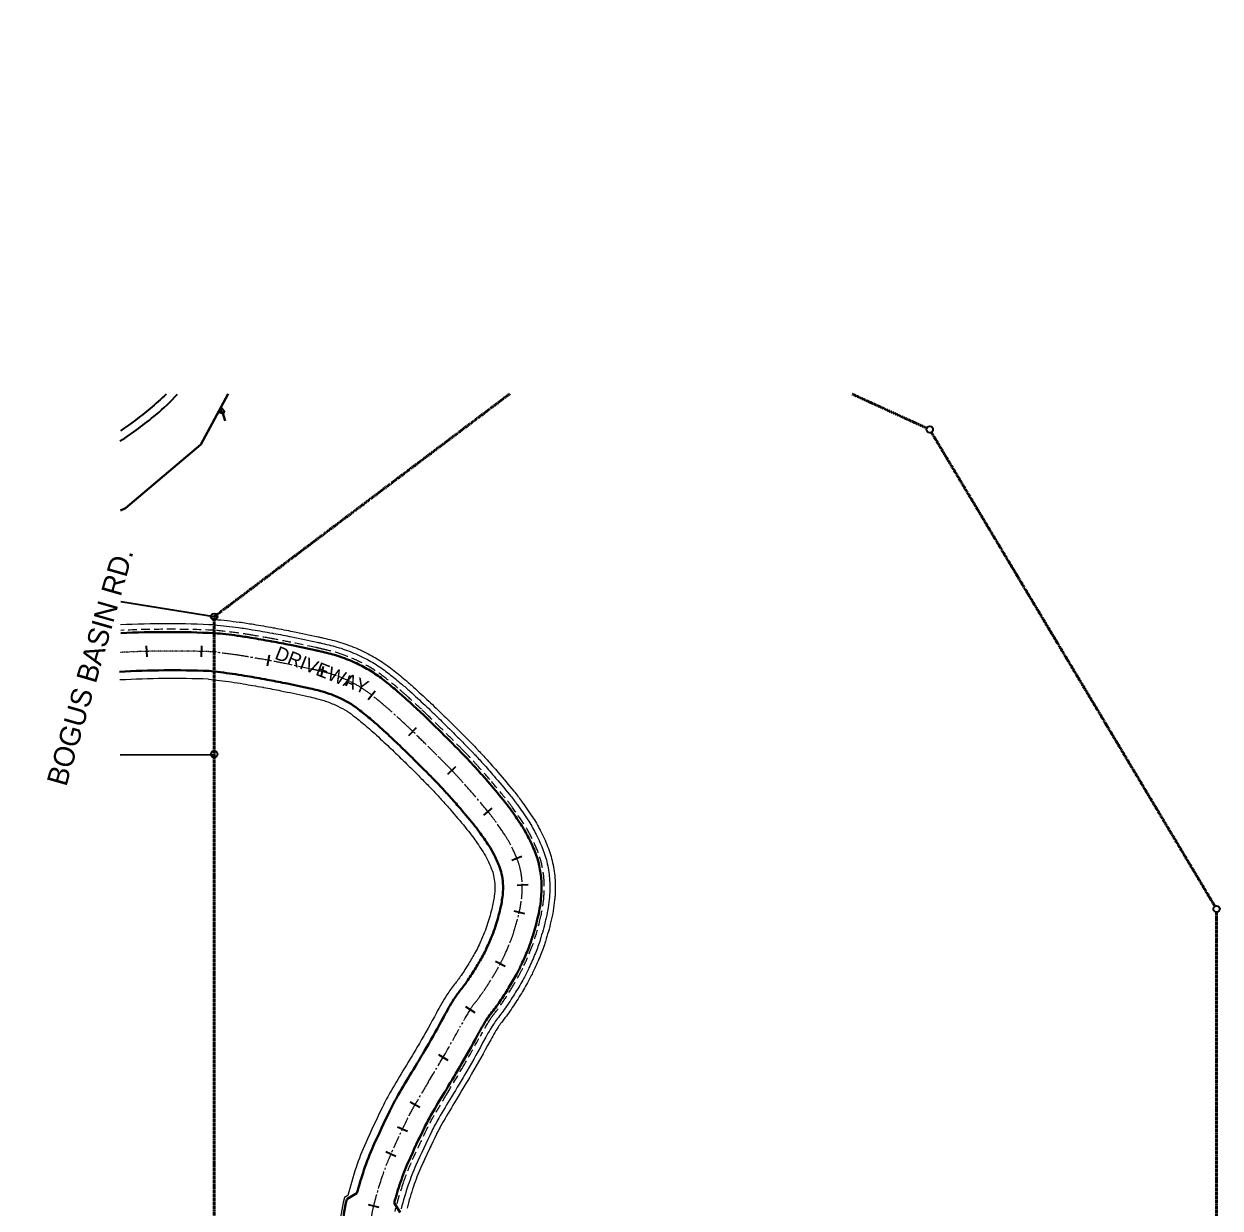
# Model space of a CAD drawing. Extents: x -16 to 10076, y -1 to 10000.
# Drawn here: x 4854 to 10076, y 4829 to 10000 of the extents above; entities that cross this region are included whole.
import ezdxf

# ---------------------------------------------------------------- set-up
doc = ezdxf.new("R2010")
doc.units = 0
doc.header["$MEASUREMENT"] = 0
for name, pattern in [('CENTER2', [1.125, 0.75, -0.125, 0.125, -0.125]), ('HIDDEN', [0.375, 0.25, -0.125]), ('HIDDEN2', [0.1875, 0.125, -0.0625]), ('PHANTOM', [2.5, 1.25, -0.25, 0.25, -0.25, 0.25, -0.25])]:
    doc.linetypes.add(name, pattern=pattern)
for name, color, linetype in [('ADJOINER', 1, 'Continuous'), ('BOUNDARY', 6, 'Continuous'), ('D-SCRATCH', 4, 'Continuous'), ('LAYER_2', 7, 'Continuous'), ('TEXT', 1, 'Continuous'), ('VX-PINS', 7, 'HIDDEN2')]:
    doc.layers.add(name, color=color, linetype=linetype)
for name, color, linetype, lineweight in [('D-CL', 5, 'CENTER2', 9), ('Object', 4, 'Continuous', 30), ('V-BNDY', 3, 'PHANTOM', 40)]:
    doc.layers.add(name, color=color, linetype=linetype, lineweight=lineweight)
doc.layers.add('Viewport', color=42, linetype='Continuous', plot=False)
doc.styles.get("Standard").update_dxf_attribs({"font": 'hcad.shx', "height": 8})

# ---------------------------------------------------------------- blocks, each defined once
blk = doc.blocks.new('F-LGPIN')
at = {"linetype": 'Continuous'}
blk.add_circle((0, 0), 0.0391, dxfattribs=at)
blk = doc.blocks.new('Tick')
at = {"layer": 'D-SCRATCH'}
blk.add_line((0, -2), (0, 2), dxfattribs=at)

msp = doc.modelspace()

# ---------------------------------------------------------------- linework, layer by layer
at = {"layer": 'ADJOINER'}
msp.add_line((5274.19141, 6807.98448), (5684.7635, 6808.93594), dxfattribs=at)
at = {"layer": 'BOUNDARY'}
msp.add_line((5684.7635, 7411.18894), (5277.59438, 7475.86892), dxfattribs=at)
at = {"layer": 'D-CL', "linetype": 'Continuous', "lineweight": 30, "ltscale": 50}
for p, q in [((6308.03425, 4894.18033), (6263.90251, 4867.80998)), ((6470.78592, 4852.43175), (6496.63079, 4809.17942))]:
    msp.add_line(p, q, dxfattribs=at)
at = {"layer": 'D-CL', "linetype": 'Continuous', "lineweight": 30}
for points in [[(5684.91805, 7339.96512, -0.0050844057), (5786.68748, 7328.36005, -0.0089179686), (5846.18666, 7319.10997, -0.0001530485), (5932.01377, 7304.16745, -0.0028420559), (5937.56786, 7303.16616, -0.0040932619), (6016.6617, 7287.77159, -0.0029399435), (6125.56287, 7264.98108, -0.0033858052), (6140.77349, 7261.59644, -0.0013548701), (6176.3768, 7253.31901, -0.0286625421), (6244.15012, 7233.20881, -0.0261540288), (6313.93286, 7203.86483, -0.0270473803), (6372.87564, 7171.32401, -0.0284111556), (6425.94898, 7133.80793, -0.0065573175), (6479.49231, 7090.04305, -0.0101059906), (6514.75031, 7059.20844, -0.0024595768), (6581.07154, 6998.19958, -0.00543709), (6611.68803, 6969.12954, -0.0017850028), (6668.01825, 6914.07582, -0.0020688288), (6716.37901, 6866.07662, -0.0016039073), (6760.72233, 6821.41347, -0.0031274006), (6783.78688, 6797.73866, -0.0055095124), (6793.79089, 6787.10863, -0.0012657032), (6831.55045, 6745.88089, -0.007687849), (6879.14516, 6692.00889, -0.0051968602), (6946.14105, 6612.11937, -0.0156534255), (6978.00933, 6570.72907, -0.0095984109), (7023.45488, 6505.09942, -0.0280214074), (7054.77387, 6451.69785, -0.0227022688), (7084.89231, 6385.8515, -0.0420361877), (7103.90159, 6324.30706, -0.0392039151), (7113.07629, 6257.84849, -0.0400781935), (7111.40993, 6179.61564, -0.0347767112), (7096.72542, 6094.54733, -0.0144203703), (7073.71996, 6011.19556, -0.0231368754), (7053.91431, 5955.98045, -0.0110078905), (7026.46722, 5893.29102, -0.0164100641), (7004.40957, 5849.59915, -0.0121623711), (6970.05882, 5790.24708, -0.0116805415), (6931.56534, 5730.5002, -0.0218042868), (6892.11886, 5677.44225, 0.0305682774), (6873.65739, 5651.68001, 0.0171067685), (6834.73144, 5584.70143, -0.0090771914), (6756.64402, 5445.23158, -0.0049667069), (6689.94305, 5333.57548, 0.0057137698), (6633.83183, 5239.32686, 0.0182159829), (6602.70366, 5180.84654, 0.0078585393), (6532.84664, 5031.29676, 0.0247213447), (6497.95286, 4941.82295, 0.0136873865), (6470.78592, 4852.43175, 0.0486043204)], [(5660.6759, 7174.60949, -0.0073031707), (5763.84401, 7161.92034, -0.0089179686), (5817.42192, 7153.59082, -0.0001530485), (5903.14771, 7138.66593, -0.0028420559), (5906.82225, 7138.00349, -0.0040932619), (5983.21614, 7123.13443, -0.0029399435), (6090.18357, 7100.74861, -0.0033858052), (6103.17328, 7097.85816, -0.0013548701), (6137.88977, 7089.7869, -0.0286625421), (6187.21279, 7075.15142, -0.0261540288), (6240.80522, 7052.61554, -0.0270473803), (6283.84763, 7028.85291, -0.0284111556), (6321.34302, 7002.34845, -0.0065573175), (6371.4747, 6961.37217, -0.0101059906), (6401.62114, 6935.00783, -0.0024595768), (6466.72594, 6875.11796, -0.00543709), (6494.69289, 6848.56364, -0.0017850028), (6550.16526, 6794.34833, -0.0020688288), (6597.53928, 6747.32849, -0.0016039073), (6641.12321, 6703.4302, -0.0031274006), (6662.72124, 6681.26072, -0.0055095124), (6670.18794, 6673.32678, -0.0012657032), (6707.37302, 6632.72628, -0.007687849), (6751.5474, 6582.72572, -0.0051968602), (6816.29932, 6505.51203, -0.0156534255), (6841.75182, 6472.4545, -0.0095984109), (6883.5257, 6412.12725, -0.0280214074), (6905.32597, 6374.95593, -0.0227022688), (6929.10187, 6322.97593, -0.0420361877), (6939.78937, 6288.37407, -0.0392039151), (6945.3668, 6247.97297, -0.0400781935), (6944.27305, 6196.62338, -0.0347767112), (6933.55907, 6134.55661, -0.0144203703), (6913.13129, 6060.54411, -0.0231368754), (6898.57239, 6019.95613, -0.0110078905), (6874.09177, 5964.04216, -0.0164100641), (6857.00259, 5930.19184, -0.0121623711), (6826.74528, 5877.91251, -0.0116805415), (6792.50242, 5824.76316, -0.0218042868), (6761.79398, 5783.45841, 0.0305682774), (6731.37827, 5741.01451, 0.0171067685), (6686.67769, 5664.09971, -0.0090771914), (6611.56999, 5529.95185, -0.0049667069), (6546.58065, 5421.16099, 0.0057137698), (6488.50529, 5323.61325, 0.0182159829), (6451.62732, 5254.3308, 0.0078585393), (6379.53543, 5099.99665, 0.0247213447), (6338.60933, 4995.0549, 0.0140585791), (6308.03425, 4894.18033, 0.0486043204)], [(6263.77313, 4867.29611, 0.0486043204), (6244.37574, 4738.41264, 0.0388436232), (6248.24767, 4585.99692, 0.0454914548), (6275.70395, 4446.22508, 0.0456077908), (6327.92247, 4313.96851, 0.0147073153)]]:
    msp.add_lwpolyline(points, format="xyb", dxfattribs=at)
at = {"layer": 'D-CL', "ltscale": 0.01}
msp.add_lwpolyline([(5696.88353, 7257.18945, 0.0243376519), (5275.96543, 7255.21954, 0.0243376519)], format="xyb", dxfattribs=at)
at = {"layer": 'D-CL', "ltscale": 75}
msp.add_lwpolyline([(5684.91805, 7256.51019, -0.0056033324), (5775.26574, 7245.1402, -0.0089179686), (5831.80429, 7236.3504, -0.0001530485), (5917.58074, 7221.41669, -0.0028420559), (5922.19505, 7220.58483, -0.0040932619), (5999.93892, 7205.45301, -0.0029399435), (6107.87322, 7182.86484, -0.0033858052), (6121.97339, 7179.7273, -0.0013548701), (6157.13329, 7171.55296, -0.0286625421), (6215.68146, 7154.18012, -0.0261540288), (6277.36904, 7128.24019, -0.0270473803), (6328.36163, 7100.08846, -0.0284111556), (6373.646, 7068.07819, -0.0065573175), (6425.4835, 7025.70761, -0.0101059906), (6458.18572, 6997.10813, -0.0024595768), (6523.89874, 6936.65877, -0.00543709), (6553.19046, 6908.84659, -0.0017850028), (6609.09175, 6854.21207, -0.0020688288), (6656.95914, 6806.70255, -0.0016039073), (6700.92277, 6762.42183, -0.0031274006), (6723.25406, 6739.49969, -0.0055095124), (6731.98941, 6730.21771, -0.0012657032), (6769.46173, 6689.30359, -0.007687849), (6815.34628, 6637.36731, -0.0051968602), (6881.22019, 6558.8157, -0.0156534255), (6909.88057, 6521.59179, -0.0095984109), (6953.49029, 6458.61333, -0.0280214074), (6980.04992, 6413.32689, -0.0227022688), (7006.99709, 6354.41372, -0.0420361877), (7021.84548, 6306.34056, -0.0392039151), (7029.22155, 6252.91073, -0.0400781935), (7027.84149, 6188.11951, -0.0347767112), (7015.14225, 6114.55197, -0.0144203703), (6993.42563, 6035.86984, -0.0231368754), (6976.24335, 5987.96829, -0.0110078905), (6950.2795, 5928.66659, -0.0164100641), (6930.70608, 5889.8955, -0.0121623711), (6898.40205, 5834.0798, -0.0116805415), (6862.03388, 5777.63168, -0.0218042868), (6826.95642, 5730.45033, 0.0305682774), (6802.51783, 5696.34726, 0.0171067685), (6760.70456, 5624.40057, -0.0090771914), (6684.10701, 5487.59172, -0.0049667069), (6618.26185, 5377.36823, 0.0057137698), (6561.16856, 5281.47006, 0.0182159829), (6527.16549, 5217.58867, 0.0078585393), (6456.19104, 5065.64671, 0.0247213447), (6418.28109, 4968.43893, 0.0189771176), (6380.1454, 4838.01309, 0.0486043204), (6364.21198, 4732.14549, 0.0388436232)], format="xyb", dxfattribs=at)
at = {"layer": 'D-SCRATCH'}
msp.add_lwpolyline([(5274.2908, 8177.58027, 0.0262509536), (5429.98051, 8292.68604, 0.0362443331), (5524.29906, 8382.61581, -0.0643838145)], format="xyb", dxfattribs=at)
at = {"layer": 'LAYER_2'}
msp.add_lwpolyline([(5474.58242, 8383.16207, -0.0249137007), (5405.00657, 8320.03089, -0.0218061124), (5275.41779, 8222.84951)], format="xyb", dxfattribs=at)
at = {"layer": 'Object'}
for p, q in [((5626.35649, 8163.12854), (5745.91696, 8383.65474)), ((5715.37194, 8325.06863), (5712.76416, 8298.47643)), ((5712.76416, 8298.47643), (5721.21708, 8304.68474)), ((5715.37194, 8325.06863), (5731.67547, 8303.8993)), ((5721.21708, 8304.68474), (5732.11131, 8266.69304)), ((5731.67547, 8303.8993), (5721.21708, 8304.68474)), ((5297.67139, 7885.74569), (5626.35649, 8163.12854)), ((5275.51581, 7874.30885), (5297.67139, 7885.74569))]:
    msp.add_line(p, q, dxfattribs=at)
at = {"layer": 'Object', "linetype": 'Continuous', "lineweight": 20, "ltscale": 50}
msp.add_line((6268.14063, 4884.32152), (6253.4882, 4875.56615), dxfattribs=at)
at = {"layer": 'Object', "linetype": 'HIDDEN', "lineweight": 15, "ltscale": 150}
msp.add_lwpolyline([(5686.15632, 7351.90106, -0.0050881701), (5788.24366, 7340.25896, -0.008929174), (5848.24128, 7330.93277, -0.0001530485), (5934.07563, 7315.98898, -0.0028420559), (5939.76397, 7314.9635, -0.0040932619), (6019.05067, 7299.53139, -0.0029399435), (6128.08996, 7276.71197, -0.0033858052), (6143.45922, 7273.29203, -0.0013548701), (6179.12588, 7264.99987, -0.0286625421), (6248.21708, 7244.49863, -0.0261540288), (6319.15626, 7214.66835, -0.0270473803), (6379.23478, 7181.50051, -0.0284111556), (6433.42083, 7143.19789, -0.0065573175), (6487.20785, 7099.23382, -0.0101059906), (6522.83096, 7068.07991, -0.0024595768), (6589.23908, 7006.99113, -0.00543709), (6620.04483, 6977.74139, -0.0017850028), (6676.43632, 6922.62778, -0.0020688288), (6724.86756, 6874.55863, -0.0016039073), (6769.26512, 6829.84084, -0.0031274006), (6792.43443, 6806.05851, -0.0055095124), (6802.61968, 6795.2359, -0.0012657032), (6840.42026, 6753.96337, -0.007687849), (6888.25929, 6699.81483, -0.0051968602), (6955.41546, 6619.73418, -0.0156534255), (6987.74201, 6577.74868, -0.0095984109), (7033.44982, 6511.74029, -0.0280214074), (7065.44872, 6457.17942, -0.0227022688), (7096.0202, 6390.34261, -0.0420361877), (7115.62389, 6326.8737, -0.0392039151), (7125.05554, 6258.55388, -0.0400781935), (7123.34828, 6178.4008, -0.0347767112), (7108.38016, 6091.68953, -0.0144203703), (7085.19058, 6007.67066, -0.0231368754), (7065.01016, 5951.41076, -0.0110078905), (7037.35118, 5888.23737, -0.0164100641), (7014.93864, 5843.84253, -0.0121623711), (6980.2955, 5783.98526, -0.0116805415), (6941.4984, 5723.76713, -0.0218042868), (6901.42778, 5669.86966, 0.0305682774), (6883.82018, 5645.29897, 0.0171067685), (6845.3067, 5579.03012, -0.0090771914), (6767.00645, 5439.18013, -0.0049667069), (6700.18322, 5327.31937, 0.0057137698), (6644.2123, 5233.30641, 0.0182159829), (6613.49483, 5175.59766, 0.0078585393), (6543.79744, 5026.38963, 0.0247213447), (6509.33454, 4938.02067, 0.0189771176), (6473.24321, 4814.58668, 0.0486043204)], format="xyb", dxfattribs=at)
at = {"layer": 'Object', "lineweight": 20}
for points in [[(5684.91805, 7375.73152, -0.0048955055), (5791.5825, 7364.0257, -0.0089179686), (5852.35053, 7354.57836, -0.0001530485), (5938.19936, 7339.63206, -0.0028420559), (5944.1562, 7338.55816, -0.0040932619), (6023.82861, 7323.05099, -0.0029399435), (6133.14415, 7300.17375, -0.0033858052), (6148.83068, 7296.68321, -0.0013548701), (6184.62402, 7288.3616, -0.0286625421), (6256.35098, 7267.07826, -0.0261540288), (6329.60307, 7236.27539, -0.0270473803), (6391.95307, 7201.85353, -0.0284111556), (6448.36454, 7161.97782, -0.0065573175), (6502.63894, 7117.61538, -0.0101059906), (6538.99227, 7085.82285, -0.0024595768), (6605.57416, 7024.57422, -0.00543709), (6636.75842, 6994.96509, -0.0017850028), (6693.27246, 6939.73171, -0.0020688288), (6741.84466, 6891.52265, -0.0016039073), (6786.35071, 6846.69559, -0.0031274006), (6809.72952, 6822.69821, -0.0055095124), (6820.27724, 6811.49045, -0.0012657032), (6858.15989, 6770.12831, -0.007687849), (6906.48754, 6715.42671, -0.0051968602), (6973.96428, 6634.9638, -0.0156534255), (7007.20737, 6591.78791, -0.0095984109), (7053.4397, 6525.02203, -0.0280214074), (7086.79843, 6468.14255, -0.0227022688), (7118.27598, 6399.32484, -0.0420361877), (7139.06849, 6332.00698, -0.0392039151), (7149.01404, 6259.96467, -0.0400781935), (7147.22498, 6175.97112, -0.0347767112), (7131.68964, 6085.97392, -0.0144203703), (7108.13182, 6000.62087, -0.0231368754), (7087.20187, 5942.27138, -0.0110078905), (7059.1191, 5878.13007, -0.0164100641), (7035.99678, 5832.32929, -0.0121623711), (7000.76886, 5771.46163, -0.0116805415), (6961.36453, 5710.301, -0.0218042868), (6920.04562, 5654.7245, 0.0305682774), (6904.14577, 5632.5369, 0.0171067685), (6866.45724, 5567.68751, -0.0090771914), (6787.73132, 5427.07723, -0.0049667069), (6720.66357, 5314.80716, 0.0057137698), (6664.97323, 5221.26549, 0.0182159829), (6635.07716, 5165.09991, 0.0078585393), (6565.69904, 5016.57536, 0.0247213447), (6532.0979, 4930.41611, 0.0163803883), (6500.8385, 4825.53219, 0.0486043204)], [(5687.30249, 7399.61277, -0.0049049122), (5794.63972, 7387.83108, -0.0089477268), (5856.45977, 7378.22396, -0.0001530485), (5942.32308, 7363.27513, -0.0028420559), (5948.54843, 7362.15283, -0.0040932619), (6028.60655, 7346.57058, -0.0029399435), (6138.19833, 7323.63554, -0.0033858052), (6154.20214, 7320.07439, -0.0013548701), (6190.12217, 7311.72333, -0.0286625421), (6264.48489, 7289.65788, -0.0261540288), (6340.04988, 7257.88244, -0.0270473803), (6404.67135, 7222.20654, -0.0284111556), (6463.30824, 7180.75774, -0.0065573175), (6518.07003, 7135.99693, -0.0101059906), (6555.15358, 7103.5658, -0.0024595768), (6621.90925, 7042.1573, -0.00543709), (6653.47201, 7012.18879, -0.0017850028), (6710.1086, 6956.83564, -0.0020688288), (6758.82177, 6908.48667, -0.0016039073), (6803.4363, 6863.55035, -0.0031274006), (6827.02461, 6839.33792, -0.0055095124), (6837.93481, 6827.745, -0.0012657032), (6875.89953, 6786.29326, -0.007687849), (6924.71579, 6731.03859, -0.0051968602), (6992.5131, 6650.19342, -0.0156534255), (7026.67272, 6605.82713, -0.0095984109), (7073.42959, 6538.30377, -0.0280214074), (7108.14813, 6479.10568, -0.0227022688), (7140.53176, 6408.30706, -0.0420361877), (7162.51309, 6337.14026, -0.0392039151), (7172.97254, 6261.37546, -0.0400781935), (7171.10168, 6173.54145, -0.0347767112), (7154.99912, 6080.2583, -0.0144203703), (7131.07305, 5993.57107, -0.0231368754), (7109.39357, 5933.132, -0.0110078905), (7080.88702, 5868.02276, -0.0164100641), (7057.05492, 5820.81605, -0.0121623711), (7021.24223, 5758.93799, -0.0116805415), (6981.23066, 5696.83486, -0.0218042868), (6938.66346, 5639.57933, 0.0305682774), (6924.47136, 5619.77483, 0.0171067685), (6887.60778, 5556.3449, -0.0090771914), (6808.45618, 5414.97434, -0.0049667069), (6741.14391, 5302.29494, 0.0057137698), (6685.73417, 5209.22458, 0.0182159829), (6656.6595, 5154.60215, 0.0078585393), (6587.60064, 5006.76109, 0.0247213447), (6554.86126, 4922.81154, 0.0148537849), (6526.63496, 4829.14994, 0.0486043204)], [(5659.36539, 7138.63335, -0.0063629555), (5758.94898, 7126.25469, -0.0089179686), (5811.25805, 7118.12243, -0.0001530485), (5896.96213, 7103.20132, -0.0028420559), (5900.23391, 7102.61149, -0.0040932619), (5976.04923, 7087.85504, -0.0029399435), (6082.60229, 7065.55593, -0.0033858052), (6095.11609, 7062.77138, -0.0013548701), (6129.64255, 7054.74431, -0.0286625421), (6175.01193, 7041.28198, -0.0261540288), (6225.13501, 7020.20498, -0.0270473803), (6264.7702, 6998.32339, -0.0284111556), (6298.92746, 6974.17856, -0.0065573175), (6348.32806, 6933.79983, -0.0101059906), (6377.37918, 6908.39341, -0.0024595768), (6442.22331, 6848.74333, -0.00543709), (6469.62251, 6822.72809, -0.0017850028), (6524.91104, 6768.69244, -0.0020688288), (6572.07362, 6721.88246, -0.0016039073), (6615.49483, 6678.14807, -0.0031274006), (6636.7786, 6656.30116, -0.0055095124), (6643.70159, 6648.94496, -0.0012657032), (6680.76357, 6608.47886, -0.007687849), (6724.20502, 6559.3079, -0.0051968602), (6788.47609, 6482.6676, -0.0156534255), (6812.55378, 6451.39567, -0.0095984109), (6853.54088, 6392.20464, -0.0280214074), (6873.30141, 6358.51123, -0.0227022688), (6895.7182, 6309.5026, -0.0420361877), (6904.62246, 6280.67415, -0.0392039151), (6909.42905, 6245.85679, -0.0400781935), (6908.45801, 6200.2679, -0.0347767112), (6898.59486, 6143.13003, -0.0144203703), (6878.71944, 6071.11881, -0.0231368754), (6865.28484, 6033.66521, -0.0110078905), (6841.43989, 5979.20312, -0.0164100641), (6825.41538, 5947.4617, -0.0121623711), (6796.03523, 5896.69796, -0.0116805415), (6762.70322, 5844.96236, -0.0218042868), (6733.86722, 5806.17616, 0.0305682774), (6700.88989, 5760.15762, 0.0171067685), (6654.95188, 5681.11363, -0.0090771914), (6580.4827, 5548.1062, -0.0049667069), (6515.86013, 5439.92931, 0.0057137698), (6457.36389, 5341.67462, 0.0182159829), (6419.25381, 5270.07743, 0.0078585393), (6346.68303, 5114.71806, 0.0247213447), (6304.46429, 5006.46174, 0.0166767112), (6268.14063, 4884.32152, 0.0486043204)], [(7173.3377, 6203.79644, -0.0138201511), (7171.10168, 6173.54145, -0.0347767112), (7154.99912, 6080.2583, -0.0144203703), (7131.07305, 5993.57107, -0.0231368754), (7109.39357, 5933.132, -0.0110078905), (7080.88702, 5868.02276, -0.0164100641), (7057.05492, 5820.81605, -0.0121623711), (7021.24223, 5758.93799, -0.0116805415), (6981.23066, 5696.83486, -0.0218042868), (6938.66346, 5639.57933, 0.0305682774), (6924.47136, 5619.77483, 0.0171067685), (6887.60778, 5556.3449, -0.0090771914), (6808.45618, 5414.97434, -0.0049667069), (6741.14391, 5302.29494, 0.0057137698), (6685.73417, 5209.22458, 0.0182159829), (6656.6595, 5154.60215, 0.000196704), (6654.8743, 5150.9283, 0.0247213447)], [(6638.91824, 5117.75969, 0.0058892181), (6587.60064, 5006.76109, 0.0247213447), (6554.86126, 4922.81154, 0.0148537849), (6526.63496, 4829.14994, 0.0486043204)], [(6253.4882, 4875.56615, 0.0007164406), (6252.1359, 4870.22442, 0.0486043204), (6232.39212, 4739.03935, 0.0388436232), (6236.31132, 4584.76255, 0.0454914548), (6264.18763, 4442.85249, 0.0456077908), (6317.20843, 4308.56394, 0.0456077908)]]:
    msp.add_lwpolyline(points, format="xyb", dxfattribs=at)
for centre, radius, start, end in [((5481.1999, 3101.28811), 4279.00942, 87.23541626, 92.74991663), ((5505.76164, 2921.90362), 4219.52648, 87.91379635, 93.15705364)]:
    msp.add_arc(centre, radius, start, end, dxfattribs=at)
at = {"layer": 'Object', "linetype": 'HIDDEN', "lineweight": 15, "ltscale": 150}
msp.add_arc((5487.40929, 2841.89457), 4514.40648, 87.49451666, 92.67068706, dxfattribs=at)
at = {"layer": 'Object'}
for centre, radius, start, end in [((5481.1999, 3101.28811), 4243.00942, 87.23541626, 92.74991663), ((5505.76164, 2921.90362), 4255.52648, 87.91379635, 93.15705364)]:
    msp.add_arc(centre, radius, start, end, dxfattribs=at)
at = {"layer": 'V-BNDY'}
for p, q in [((5684.7635, 7411.18894), (6975.66121, 8384.52918)), ((8469.46027, 8383.62141), (8796.08588, 8234.44431)), ((8815.93241, 8216.51726), (10053.85428, 6147.00776)), ((5684.7635, 3007.22637), (5684.7635, 7411.18894)), ((10060.16151, 6121.12264), (10060.16151, 4075.84855))]:
    msp.add_line(p, q, dxfattribs=at)
at = {"layer": 'Viewport', "const_width": 1}
msp.add_lwpolyline([(0, 0), (9999, 0), (9999, 9999), (0, 9999)], close=True, dxfattribs=at)

# ---------------------------------------------------------------- block references
at = {"layer": 'Object'}
for p, xscale, yscale, rotation in [((5389.07592, 7259.7761), 12.00021396068751, 12.00021396068769, 182.2106114802749), ((5628.89824, 7259.64638), 12.00021396068776, 12.00021396068769, 179.2827717489314), ((5922.15726, 7220.59186), 12.00000000000497, 12, 349.4602330046656), ((6157.07672, 7171.56627), 11.99999999999637, 12, 346.7570280887373), ((6270.21931, 7131.5979), 11.99999999999648, 12, 338.3983428484734), ((6372.17708, 7069.24245), 12.00000000000013, 12, 321.7096633281764), ((6551.78682, 6910.20723), 12.00000000000047, 12, 315.9214495793099), ((6721.892, 6740.9143), 11.999999999995, 12, 313.9375605050899), ((6879.94144, 6560.37249), 12.00000000000212, 12, 309.4113192637637), ((7005.88995, 6357.14072), 11.99999999999995, 12, 292.2147975793447), ((7031.83013, 6240.60407), 11.99999999999945, 12, 273.5310864863411), ((7016.74226, 6121.26315), 11.99999999999955, 12, 256.9582766073491), ((6934.32489, 5896.60597), 11.99999999999777, 12, 241.9930102038184), ((6802.55406, 5696.40494), 12.00000000000098, 12, 237.8646624062808), ((6684.15742, 5487.67804), 11.99999999999898, 12, 239.7172696999279), ((6561.22103, 5281.56052), 11.99999999999912, 12, 239.8859258467247), ((6506.51654, 5174.33429), 11.99999999999862, 12, 245.8603872831793), ((6456.27127, 5065.82576), 11.99999999999862, 12, 245.8603872831793), ((6380.26666, 4838.49469), 11.99999999999989, 12, 255.8598789279107)]:
    msp.add_blockref('Tick', p, dxfattribs=dict(at, xscale=xscale, yscale=yscale, rotation=rotation))
at = {"layer": 'VX-PINS', "xscale": 360.0064188206343, "yscale": 360.0064188206336, "rotation": 4.367222222222209}
for p in [(8808.92928, 8228.71358), (5684.7635, 7411.18894), (5684.7635, 6811.1876), (10061.38958, 6135.13285)]:
    msp.add_blockref('F-LGPIN', p, dxfattribs=at)

# ---------------------------------------------------------------- texts
at = {"layer": 'TEXT', "attachment_point": 1}
for s, insert, char_height, width, rotation in [('BOGUS BASIN RD.', (4952.22978, 6691.01053), 90, 1994.0782229, 74.02921338), ('DRIVEWAY', (5967.32531, 7284.96326), 60, 667.1427499, 338.42439365)]:
    msp.add_mtext(s, dxfattribs=dict(at, insert=insert, char_height=char_height, width=width, rotation=rotation))

doc.saveas('drawing.dxf')
